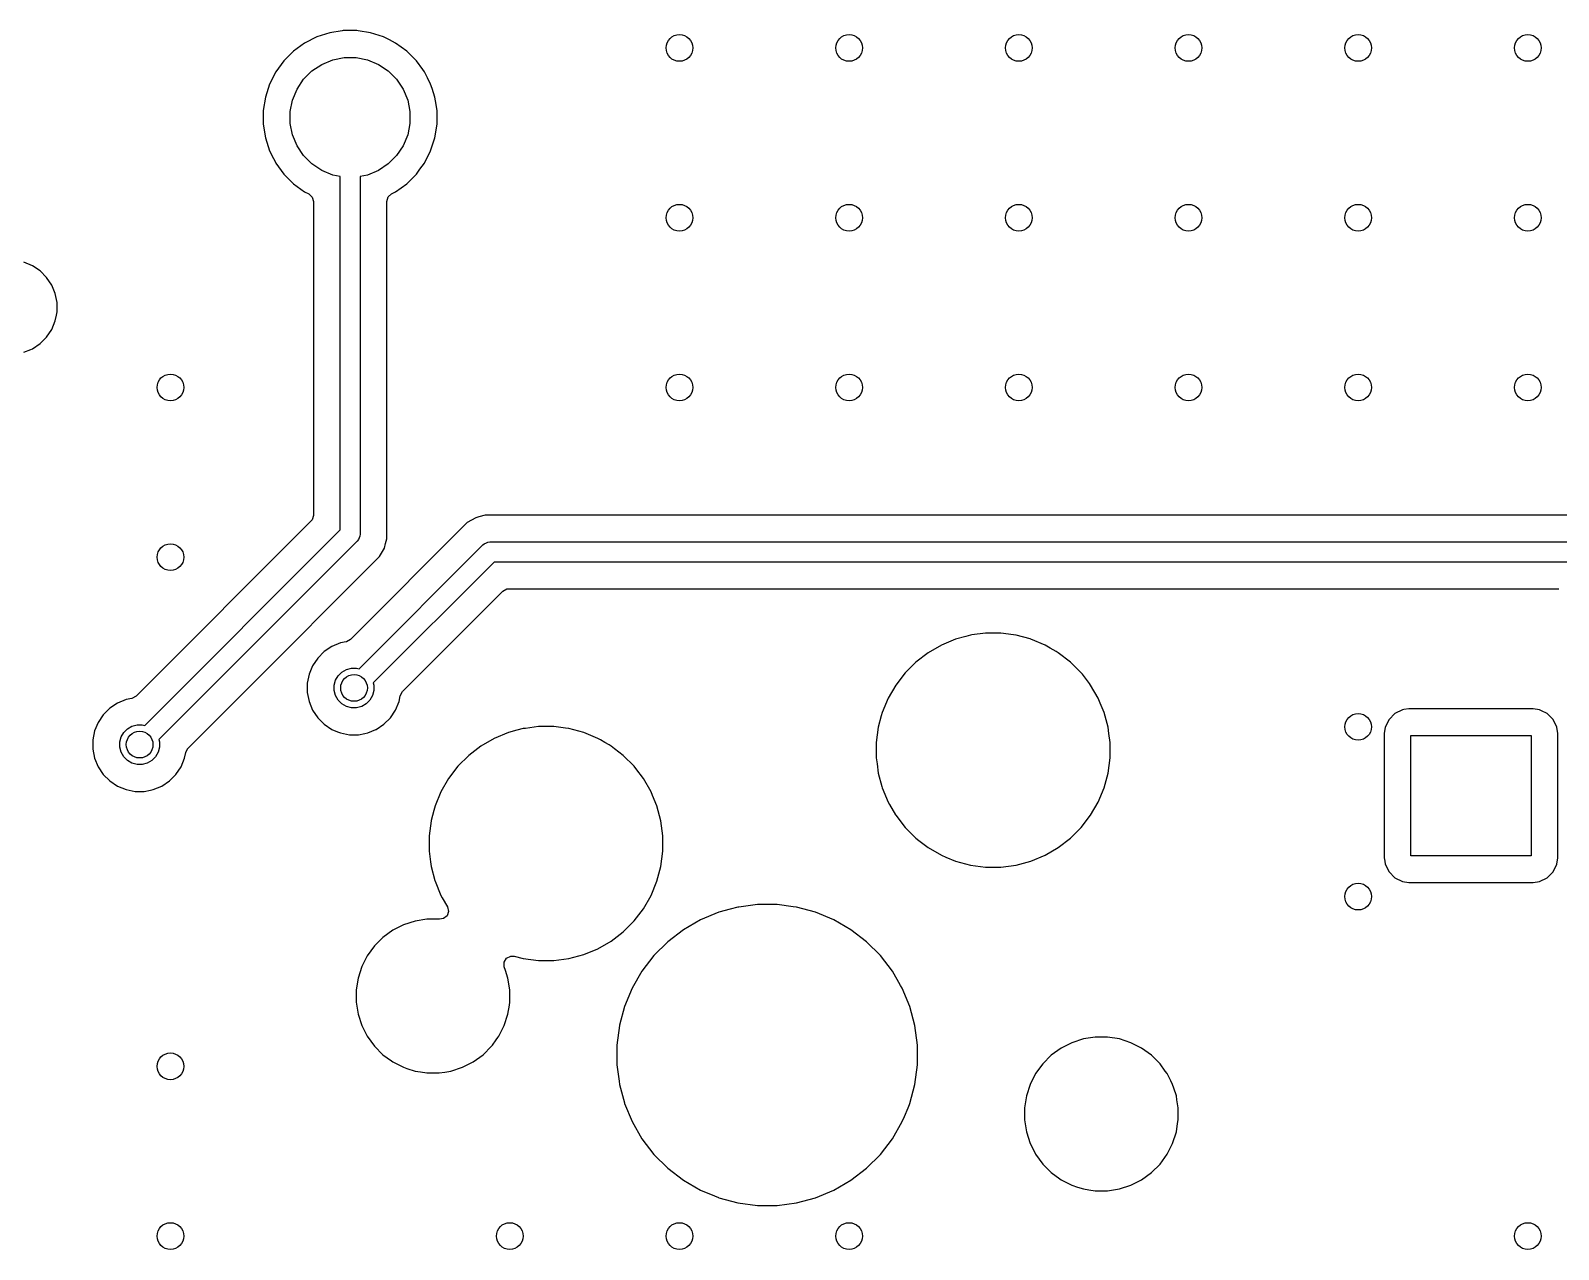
# Model space of a CAD drawing. Extents: x 2.6 to 14.2, y -9.4 to -3.8.
# Drawn here: x 6.601 to 7.501, y -5.738 to -5.02 of the extents above; entities that cross this region are included whole.
import ezdxf

# ---------------------------------------------------------------- set-up
doc = ezdxf.new("R2010")
doc.units = 0
doc.header["$MEASUREMENT"] = 0
doc.layers.add('BLACK', color=7, linetype='CONTINUOUS')

msp = doc.modelspace()

# ---------------------------------------------------------------- linework, layer by layer
at = {"layer": 'BLACK', "linetype": 'CONTINUOUS'}
for p, q in [((6.76948, -5.02404), (6.7623, -5.0277)), ((6.77715, -5.02155), (6.76948, -5.02404)), ((6.78443, -5.02039), (6.77715, -5.02155)), ((6.78511, -5.02029), (6.78443, -5.02039)), ((6.79317, -5.02029), (6.78511, -5.02029)), ((6.79384, -5.02039), (6.79317, -5.02029)), ((6.80113, -5.02155), (6.79384, -5.02039)), ((6.80879, -5.02404), (6.80113, -5.02155)), ((6.81228, -5.02582), (6.80879, -5.02404)), ((6.75578, -5.03243), (6.75008, -5.03813)), ((6.7623, -5.0277), (6.75578, -5.03243)), ((6.81597, -5.0277), (6.81228, -5.02582)), ((6.82249, -5.03243), (6.81597, -5.0277)), ((6.81597, -5.0277), (6.81597, -5.0277)), ((6.81597, -5.0277), (6.81597, -5.0277)), ((6.82819, -5.03813), (6.82249, -5.03243)), ((6.75008, -5.03813), (6.74535, -5.04465)), ((6.76666, -5.0441), (6.77243, -5.04024)), ((6.77243, -5.04024), (6.77885, -5.03758)), ((6.77885, -5.03758), (6.78566, -5.03623)), ((6.78566, -5.03623), (6.79261, -5.03623)), ((6.79261, -5.03623), (6.79942, -5.03758)), ((6.79942, -5.03758), (6.80584, -5.04024)), ((6.80584, -5.04024), (6.81162, -5.0441)), ((6.83191, -5.04326), (6.82819, -5.03813)), ((6.74535, -5.04465), (6.74169, -5.05183)), ((6.75789, -5.05479), (6.76175, -5.04901)), ((6.76175, -5.04901), (6.76666, -5.0441)), ((6.81162, -5.0441), (6.81653, -5.04901)), ((6.81653, -5.04901), (6.82039, -5.05479)), ((6.83293, -5.04465), (6.83191, -5.04326)), ((6.83467, -5.04807), (6.83293, -5.04465)), ((6.83659, -5.05183), (6.83467, -5.04807)), ((6.7392, -5.0595), (6.73794, -5.06746)), ((6.74169, -5.05183), (6.7392, -5.0595)), ((6.75523, -5.0612), (6.75789, -5.05479)), ((6.82039, -5.05479), (6.82305, -5.0612)), ((6.83743, -5.05441), (6.83659, -5.05183)), ((6.83659, -5.05183), (6.83659, -5.05183)), ((6.83659, -5.05183), (6.83659, -5.05183)), ((6.83908, -5.0595), (6.83743, -5.05441)), ((6.83941, -5.06162), (6.83908, -5.0595)), ((6.73794, -5.06746), (6.73794, -5.07552)), ((6.75388, -5.06802), (6.75523, -5.0612)), ((6.75388, -5.07496), (6.75388, -5.06802)), ((6.82305, -5.0612), (6.8244, -5.06802)), ((6.8244, -5.06802), (6.8244, -5.07496)), ((6.84034, -5.06746), (6.83941, -5.06162)), ((6.84034, -5.07552), (6.84034, -5.06746)), ((6.73794, -5.07552), (6.7392, -5.08348)), ((6.75523, -5.08177), (6.75388, -5.07496)), ((6.8244, -5.07496), (6.82305, -5.08177)), ((6.83908, -5.08348), (6.84034, -5.07552)), ((6.7392, -5.08348), (6.74169, -5.09114)), ((6.75789, -5.08819), (6.75523, -5.08177)), ((6.82305, -5.08177), (6.82039, -5.08819)), ((6.83659, -5.09114), (6.83908, -5.08348)), ((6.74169, -5.09114), (6.744, -5.09568)), ((6.744, -5.09568), (6.74509, -5.09782)), ((6.76175, -5.09397), (6.75789, -5.08819)), ((6.76666, -5.09888), (6.76175, -5.09397)), ((6.81653, -5.09397), (6.81162, -5.09888)), ((6.82039, -5.08819), (6.81653, -5.09397)), ((6.83293, -5.09832), (6.83659, -5.09114)), ((6.74509, -5.09782), (6.74535, -5.09832)), ((6.74535, -5.09832), (6.75008, -5.10484)), ((6.75008, -5.10484), (6.75008, -5.10484)), ((6.75008, -5.10484), (6.75578, -5.11054)), ((6.77243, -5.10274), (6.76666, -5.09888)), ((6.77885, -5.1054), (6.77243, -5.10274)), ((6.78323, -5.10627), (6.77885, -5.1054)), ((6.79942, -5.1054), (6.79504, -5.10627)), ((6.80584, -5.10274), (6.79942, -5.1054)), ((6.81162, -5.09888), (6.80584, -5.10274)), ((6.82249, -5.11054), (6.82819, -5.10484)), ((6.82819, -5.10484), (6.83027, -5.10198)), ((6.82819, -5.10484), (6.82819, -5.10484)), ((6.82819, -5.10484), (6.82819, -5.10484)), ((6.83027, -5.10198), (6.83293, -5.09832)), ((6.75578, -5.11054), (6.7623, -5.11528)), ((6.78323, -5.31448), (6.78323, -5.10627)), ((6.79504, -5.10627), (6.79504, -5.31693)), ((6.81597, -5.11528), (6.82249, -5.11054)), ((6.7623, -5.11528), (6.7648, -5.11655)), ((6.7648, -5.11655), (6.7668, -5.11844)), ((6.7668, -5.11844), (6.76746, -5.1209)), ((6.76746, -5.1209), (6.76746, -5.30593)), ((6.81081, -5.1209), (6.81159, -5.11826)), ((6.81081, -5.17261), (6.81081, -5.1209)), ((6.81159, -5.11826), (6.81348, -5.11655)), ((6.81348, -5.11655), (6.81597, -5.11528)), ((6.60192, -5.15887), (6.5969, -5.15679)), ((6.60644, -5.16189), (6.60192, -5.15887)), ((6.60192, -5.15887), (6.60192, -5.15887)), ((6.61028, -5.16573), (6.60644, -5.16189)), ((6.60644, -5.16189), (6.60644, -5.16189)), ((6.6133, -5.17025), (6.61028, -5.16573)), ((6.61028, -5.16573), (6.61028, -5.16573)), ((6.61538, -5.17527), (6.6133, -5.17025)), ((6.6133, -5.17025), (6.6133, -5.17025)), ((6.61644, -5.18059), (6.61538, -5.17527)), ((6.61538, -5.17527), (6.61538, -5.17527)), ((6.61538, -5.17527), (6.61538, -5.17527)), ((6.61538, -5.17527), (6.61538, -5.17527)), ((6.81081, -5.31978), (6.81081, -5.17261)), ((6.61606, -5.18792), (6.61644, -5.18603)), ((6.61644, -5.18603), (6.61644, -5.18059)), ((6.6133, -5.19637), (6.61538, -5.19136)), ((6.61538, -5.19136), (6.61606, -5.18792)), ((6.60192, -5.20775), (6.60644, -5.20473)), ((6.60644, -5.20473), (6.61028, -5.20089)), ((6.61028, -5.20089), (6.6133, -5.19637)), ((6.5969, -5.20983), (6.60101, -5.20813)), ((6.60101, -5.20813), (6.60192, -5.20775)), ((6.60192, -5.20775), (6.60192, -5.20775)), ((6.60192, -5.20775), (6.60192, -5.20775)), ((6.76603, -5.30938), (6.66297, -5.41245)), ((6.76669, -5.30857), (6.76603, -5.30938)), ((6.76746, -5.30593), (6.76669, -5.30857)), ((6.8582, -5.31017), (6.78932, -5.37905)), ((6.86314, -5.30732), (6.8582, -5.31017)), ((6.8582, -5.31017), (6.8582, -5.31017)), ((6.86498, -5.30682), (6.86314, -5.30732)), ((6.86314, -5.30732), (6.86314, -5.30732)), ((6.86865, -5.30584), (6.86498, -5.30682)), ((6.86498, -5.30682), (6.86498, -5.30682)), ((9.28626, -5.30584), (6.86865, -5.30584)), ((6.66806, -5.42966), (6.78323, -5.31448)), ((6.79331, -5.3211), (6.67641, -5.43801)), ((6.79405, -5.32021), (6.79331, -5.3211)), ((6.79493, -5.31808), (6.79405, -5.32021)), ((6.79504, -5.31693), (6.79493, -5.31808)), ((6.81006, -5.32257), (6.81081, -5.31978)), ((6.86947, -5.32208), (6.87036, -5.32172)), ((6.87036, -5.32172), (6.87151, -5.32161)), ((6.87151, -5.32161), (9.29483, -5.32161)), ((6.72641, -5.4103), (6.80648, -5.33024)), ((6.79441, -5.39626), (6.86733, -5.32334)), ((6.80648, -5.33024), (6.80933, -5.32529)), ((6.80933, -5.32529), (6.81006, -5.32257)), ((6.86733, -5.32334), (6.86823, -5.3226)), ((6.86823, -5.3226), (6.86947, -5.32208)), ((6.87395, -5.33342), (6.80276, -5.40461)), ((9.29483, -5.33342), (6.87395, -5.33342)), ((6.81997, -5.4097), (6.87906, -5.35061)), ((6.87906, -5.35061), (6.88147, -5.3493)), ((6.88147, -5.3493), (6.88251, -5.34919)), ((6.88251, -5.34919), (7.50159, -5.34919)), ((7.16363, -5.37534), (7.15559, -5.37639)), ((7.17266, -5.37534), (7.16363, -5.37534)), ((7.16363, -5.37534), (7.16363, -5.37534)), ((7.18012, -5.37632), (7.17266, -5.37534)), ((7.17266, -5.37534), (7.17266, -5.37534)), ((6.77837, -5.38315), (6.77385, -5.38616)), ((6.78339, -5.38107), (6.77837, -5.38315)), ((6.77837, -5.38315), (6.77837, -5.38315)), ((6.78682, -5.38039), (6.78339, -5.38107)), ((6.78339, -5.38107), (6.78339, -5.38107)), ((6.78691, -5.38037), (6.78682, -5.38039)), ((6.78932, -5.37905), (6.78691, -5.38037)), ((7.1376, -5.38231), (7.12978, -5.38683)), ((7.14595, -5.37885), (7.1376, -5.38231)), ((7.1376, -5.38231), (7.1376, -5.38231)), ((7.15208, -5.37721), (7.14595, -5.37885)), ((7.15467, -5.37652), (7.15208, -5.37721)), ((7.15559, -5.37639), (7.15467, -5.37652)), ((7.18162, -5.37652), (7.18012, -5.37632)), ((7.18997, -5.37875), (7.18162, -5.37652)), ((7.19035, -5.37885), (7.18997, -5.37875)), ((7.19869, -5.38231), (7.19035, -5.37885)), ((7.20174, -5.38407), (7.19869, -5.38231)), ((7.19869, -5.38231), (7.19869, -5.38231)), ((7.20534, -5.38615), (7.20174, -5.38407)), ((6.77001, -5.39001), (6.76699, -5.39452)), ((6.77385, -5.38616), (6.77001, -5.39001)), ((6.77001, -5.39001), (6.77001, -5.39001)), ((6.77385, -5.38616), (6.77385, -5.38616)), ((7.12261, -5.39233), (7.11622, -5.39872)), ((7.12978, -5.38683), (7.12261, -5.39233)), ((7.20652, -5.38683), (7.20534, -5.38615)), ((7.21369, -5.39233), (7.20652, -5.38683)), ((7.22007, -5.39872), (7.21369, -5.39233)), ((7.21369, -5.39233), (7.21369, -5.39233)), ((6.76491, -5.39954), (6.76385, -5.40487)), ((6.76699, -5.39452), (6.76491, -5.39954)), ((6.76491, -5.39954), (6.76491, -5.39954)), ((6.76699, -5.39452), (6.76699, -5.39452)), ((6.78052, -5.40307), (6.78206, -5.4004)), ((6.78206, -5.4004), (6.78424, -5.39822)), ((6.78424, -5.39822), (6.78691, -5.39667)), ((6.78691, -5.39667), (6.78989, -5.39588)), ((6.78989, -5.39588), (6.79297, -5.39588)), ((6.79297, -5.39588), (6.79441, -5.39626)), ((7.11622, -5.39872), (7.11072, -5.40588)), ((7.22071, -5.39954), (7.22007, -5.39872)), ((7.22007, -5.39872), (7.22007, -5.39872)), ((7.22007, -5.39872), (7.22007, -5.39872)), ((7.2249, -5.40501), (7.22071, -5.39954)), ((6.69362, -5.4431), (6.72641, -5.4103)), ((6.76385, -5.40487), (6.76385, -5.40487)), ((6.76385, -5.40487), (6.76385, -5.4103)), ((6.76385, -5.4103), (6.76385, -5.4103)), ((6.76385, -5.4103), (6.76385, -5.4103)), ((6.76385, -5.4103), (6.76491, -5.41563)), ((6.77972, -5.40604), (6.78052, -5.40307)), ((6.77972, -5.40913), (6.77972, -5.40604)), ((6.78052, -5.41211), (6.77972, -5.40913)), ((6.80314, -5.40913), (6.80235, -5.41211)), ((6.80276, -5.40461), (6.80314, -5.40604)), ((6.80314, -5.40604), (6.80314, -5.40913)), ((6.81863, -5.4122), (6.81991, -5.40976)), ((6.81991, -5.40976), (6.81997, -5.4097)), ((7.11072, -5.40588), (7.1062, -5.41371)), ((7.22557, -5.40588), (7.2249, -5.40501)), ((7.23009, -5.41371), (7.22557, -5.40588)), ((7.22557, -5.40588), (7.22557, -5.40588)), ((7.22557, -5.40588), (7.22557, -5.40588)), ((6.6475, -5.41956), (6.64366, -5.4234)), ((6.65202, -5.41654), (6.6475, -5.41956)), ((6.6475, -5.41956), (6.6475, -5.41956)), ((6.65704, -5.41447), (6.65202, -5.41654)), ((6.65202, -5.41654), (6.65202, -5.41654)), ((6.66047, -5.41378), (6.65704, -5.41447)), ((6.65704, -5.41447), (6.65704, -5.41447)), ((6.66056, -5.41376), (6.66047, -5.41378)), ((6.66297, -5.41245), (6.66056, -5.41376)), ((6.76491, -5.41563), (6.76491, -5.41563)), ((6.76491, -5.41563), (6.76699, -5.42065)), ((6.76699, -5.42065), (6.76699, -5.42065)), ((6.76699, -5.42065), (6.77001, -5.42517)), ((6.78206, -5.41478), (6.78052, -5.41211)), ((6.78424, -5.41696), (6.78206, -5.41478)), ((6.78691, -5.4185), (6.78424, -5.41696)), ((6.78989, -5.4193), (6.78691, -5.4185)), ((6.79297, -5.4193), (6.78989, -5.4193)), ((6.79595, -5.4185), (6.79297, -5.4193)), ((6.79862, -5.41696), (6.79595, -5.4185)), ((6.8008, -5.41478), (6.79862, -5.41696)), ((6.80235, -5.41211), (6.8008, -5.41478)), ((6.81285, -5.42517), (6.81587, -5.42065)), ((6.81587, -5.42065), (6.81795, -5.41563)), ((6.81795, -5.41563), (6.81863, -5.4122)), ((7.1062, -5.41371), (7.10275, -5.42205)), ((7.1062, -5.41371), (7.1062, -5.41371)), ((7.23127, -5.41654), (7.23009, -5.41371)), ((7.23009, -5.41371), (7.23009, -5.41371)), ((7.23009, -5.41371), (7.23009, -5.41371)), ((7.23355, -5.42205), (7.23127, -5.41654)), ((7.4094, -5.42048), (7.40495, -5.42275)), ((7.41012, -5.42036), (7.4094, -5.42048)), ((7.41309, -5.41989), (7.41012, -5.42036)), ((7.48644, -5.41989), (7.41309, -5.41989)), ((7.49013, -5.42048), (7.48644, -5.41989)), ((7.4913, -5.42107), (7.49013, -5.42048)), ((6.64064, -5.42792), (6.63856, -5.43294)), ((6.64366, -5.4234), (6.64064, -5.42792)), ((6.64064, -5.42792), (6.64064, -5.42792)), ((6.64366, -5.4234), (6.64366, -5.4234)), ((6.66056, -5.43007), (6.66354, -5.42927)), ((6.66354, -5.42927), (6.66662, -5.42927)), ((6.66662, -5.42927), (6.66806, -5.42966)), ((6.77001, -5.42517), (6.77001, -5.42517)), ((6.77001, -5.42517), (6.77385, -5.42901)), ((6.77385, -5.42901), (6.77385, -5.42901)), ((6.77385, -5.42901), (6.77837, -5.43203)), ((6.8045, -5.43203), (6.80901, -5.42901)), ((6.80901, -5.42901), (6.81285, -5.42517)), ((7.10221, -5.42407), (7.10042, -5.43073)), ((7.10275, -5.42205), (7.10221, -5.42407)), ((7.23589, -5.43078), (7.23355, -5.42205)), ((7.40142, -5.42628), (7.39915, -5.43073)), ((7.40495, -5.42275), (7.40142, -5.42628)), ((7.40142, -5.42628), (7.40142, -5.42628)), ((7.40495, -5.42275), (7.40495, -5.42275)), ((7.40495, -5.42275), (7.40495, -5.42275)), ((7.49458, -5.42275), (7.4913, -5.42107)), ((7.49812, -5.42628), (7.49458, -5.42275)), ((7.49458, -5.42275), (7.49458, -5.42275)), ((7.49458, -5.42275), (7.49458, -5.42275)), ((7.50038, -5.43073), (7.49812, -5.42628)), ((7.49812, -5.42628), (7.49812, -5.42628)), ((7.49812, -5.42628), (7.49812, -5.42628)), ((6.63856, -5.43294), (6.6375, -5.43827)), ((6.6375, -5.43827), (6.6375, -5.43827)), ((6.6375, -5.43827), (6.6375, -5.4437)), ((6.63856, -5.43294), (6.63856, -5.43294)), ((6.65337, -5.43944), (6.65417, -5.43646)), ((6.65417, -5.43646), (6.65571, -5.43379)), ((6.65571, -5.43379), (6.65789, -5.43161)), ((6.65789, -5.43161), (6.66056, -5.43007)), ((6.67641, -5.43801), (6.67679, -5.43944)), ((6.77837, -5.43203), (6.77837, -5.43203)), ((6.77837, -5.43203), (6.78169, -5.4334)), ((6.78169, -5.4334), (6.78339, -5.43411)), ((6.78339, -5.43411), (6.78339, -5.43411)), ((6.78339, -5.43411), (6.78339, -5.43411)), ((6.78339, -5.43411), (6.78872, -5.43517)), ((6.78872, -5.43517), (6.78872, -5.43517)), ((6.78872, -5.43517), (6.79415, -5.43517)), ((6.79415, -5.43517), (6.79773, -5.43445)), ((6.79773, -5.43445), (6.79948, -5.43411)), ((6.79948, -5.43411), (6.80431, -5.4321)), ((6.80431, -5.4321), (6.8045, -5.43203)), ((6.8045, -5.43203), (6.8045, -5.43203)), ((6.8045, -5.43203), (6.8045, -5.43203)), ((6.87403, -5.43738), (6.86621, -5.4419)), ((6.88238, -5.43392), (6.87403, -5.43738)), ((6.87403, -5.43738), (6.87403, -5.43738)), ((6.88742, -5.43257), (6.88238, -5.43392)), ((6.89111, -5.43158), (6.88742, -5.43257)), ((6.89244, -5.43141), (6.89111, -5.43158)), ((6.90006, -5.43041), (6.89244, -5.43141)), ((6.9091, -5.43041), (6.90006, -5.43041)), ((6.90006, -5.43041), (6.90006, -5.43041)), ((6.91607, -5.43132), (6.9091, -5.43041)), ((6.9091, -5.43041), (6.9091, -5.43041)), ((6.91805, -5.43158), (6.91607, -5.43132)), ((6.92678, -5.43392), (6.91805, -5.43158)), ((6.93513, -5.43738), (6.92678, -5.43392)), ((6.93667, -5.43827), (6.93513, -5.43738)), ((6.93513, -5.43738), (6.93513, -5.43738)), ((6.93921, -5.43974), (6.93667, -5.43827)), ((7.10041, -5.43078), (7.09923, -5.43974)), ((7.10042, -5.43073), (7.10041, -5.43078)), ((7.10041, -5.43078), (7.10041, -5.43078)), ((7.23636, -5.43442), (7.23589, -5.43078)), ((7.23706, -5.43974), (7.23636, -5.43442)), ((7.39915, -5.43073), (7.39857, -5.43442)), ((7.39857, -5.43442), (7.39857, -5.50777)), ((7.41433, -5.50653), (7.41433, -5.43566)), ((7.41433, -5.43566), (7.4852, -5.43566)), ((7.4852, -5.43566), (7.4852, -5.50653)), ((7.50097, -5.43442), (7.50038, -5.43073)), ((7.50097, -5.46706), (7.50097, -5.43442)), ((6.6375, -5.4437), (6.6375, -5.4437)), ((6.6375, -5.4437), (6.6375, -5.4437)), ((6.6375, -5.4437), (6.63856, -5.44903)), ((6.65337, -5.44253), (6.65337, -5.43944)), ((6.65417, -5.4455), (6.65337, -5.44253)), ((6.65571, -5.44817), (6.65417, -5.4455)), ((6.67599, -5.4455), (6.67445, -5.44817)), ((6.67679, -5.44253), (6.67599, -5.4455)), ((6.67679, -5.43944), (6.67679, -5.44253)), ((6.6916, -5.44903), (6.69228, -5.4456)), ((6.69228, -5.4456), (6.69356, -5.44316)), ((6.69356, -5.44316), (6.69362, -5.4431)), ((6.85904, -5.4474), (6.85265, -5.45378)), ((6.86621, -5.4419), (6.85904, -5.4474)), ((6.94172, -5.44118), (6.93921, -5.43974)), ((6.94295, -5.4419), (6.94172, -5.44118)), ((6.94498, -5.44345), (6.94295, -5.4419)), ((6.95012, -5.4474), (6.94498, -5.44345)), ((6.95651, -5.45378), (6.95012, -5.4474)), ((6.95012, -5.4474), (6.95012, -5.4474)), ((6.95012, -5.4474), (6.95012, -5.4474)), ((7.09923, -5.43974), (7.09923, -5.44877)), ((7.23706, -5.44877), (7.23706, -5.43974)), ((6.63856, -5.44903), (6.63856, -5.44903)), ((6.63856, -5.44903), (6.64064, -5.45405)), ((6.64064, -5.45405), (6.64064, -5.45405)), ((6.64064, -5.45405), (6.64366, -5.45856)), ((6.65789, -5.45035), (6.65571, -5.44817)), ((6.66056, -5.4519), (6.65789, -5.45035)), ((6.66354, -5.45269), (6.66056, -5.4519)), ((6.66662, -5.45269), (6.66354, -5.45269)), ((6.6696, -5.4519), (6.66662, -5.45269)), ((6.67227, -5.45035), (6.6696, -5.4519)), ((6.67445, -5.44817), (6.67227, -5.45035)), ((6.6865, -5.45856), (6.68952, -5.45405)), ((6.68952, -5.45405), (6.6916, -5.44903)), ((6.85265, -5.45378), (6.84716, -5.46095)), ((6.95749, -5.45506), (6.95651, -5.45378)), ((6.95651, -5.45378), (6.95651, -5.45378)), ((6.95651, -5.45378), (6.95651, -5.45378)), ((6.96201, -5.46095), (6.95749, -5.45506)), ((7.09923, -5.44877), (7.09968, -5.45222)), ((7.09968, -5.45222), (7.10041, -5.45773)), ((7.23589, -5.45773), (7.23706, -5.44877)), ((6.64366, -5.45856), (6.64366, -5.45856)), ((6.64366, -5.45856), (6.6475, -5.46241)), ((6.6475, -5.46241), (6.6475, -5.46241)), ((6.6475, -5.46241), (6.65202, -5.46542)), ((6.65202, -5.46542), (6.65202, -5.46542)), ((6.65202, -5.46542), (6.65704, -5.4675)), ((6.67313, -5.4675), (6.67815, -5.46542)), ((6.67815, -5.46542), (6.68266, -5.46241)), ((6.68266, -5.46241), (6.6865, -5.45856)), ((6.84716, -5.46095), (6.84264, -5.46878)), ((6.96652, -5.46878), (6.96201, -5.46095)), ((6.96201, -5.46095), (6.96201, -5.46095)), ((6.96201, -5.46095), (6.96201, -5.46095)), ((7.10041, -5.45773), (7.10252, -5.4656)), ((7.10252, -5.4656), (7.10275, -5.46645)), ((7.23355, -5.46645), (7.23589, -5.45773)), ((6.65704, -5.4675), (6.65704, -5.4675)), ((6.65704, -5.4675), (6.65704, -5.4675)), ((6.65704, -5.4675), (6.65704, -5.4675)), ((6.65704, -5.4675), (6.66237, -5.46856)), ((6.66237, -5.46856), (6.66237, -5.46856)), ((6.66237, -5.46856), (6.6678, -5.46856)), ((6.6678, -5.46856), (6.67138, -5.46785)), ((6.67138, -5.46785), (6.67313, -5.4675)), ((6.84264, -5.46878), (6.83918, -5.47712)), ((6.84264, -5.46878), (6.84264, -5.46878)), ((6.96741, -5.47091), (6.96652, -5.46878)), ((6.96652, -5.46878), (6.96652, -5.46878)), ((6.96652, -5.46878), (6.96652, -5.46878)), ((6.96998, -5.47712), (6.96741, -5.47091)), ((7.10275, -5.46645), (7.1062, -5.4748)), ((7.1062, -5.4748), (7.1062, -5.4748)), ((7.1062, -5.4748), (7.1071, -5.47635)), ((7.22557, -5.48262), (7.23009, -5.4748)), ((7.23009, -5.4748), (7.23355, -5.46645)), ((7.50097, -5.50777), (7.50097, -5.46706)), ((6.83846, -5.47981), (6.83687, -5.48574)), ((6.83918, -5.47712), (6.83846, -5.47981)), ((6.97232, -5.48585), (6.96998, -5.47712)), ((7.1071, -5.47635), (7.11052, -5.48228)), ((7.11052, -5.48228), (7.11072, -5.48262)), ((7.11072, -5.48262), (7.11622, -5.48979)), ((7.22007, -5.48979), (7.22557, -5.48262)), ((6.83684, -5.48585), (6.83566, -5.4948)), ((6.83687, -5.48574), (6.83684, -5.48585)), ((6.83684, -5.48585), (6.83684, -5.48585)), ((6.9735, -5.49481), (6.97232, -5.48585)), ((7.11622, -5.48979), (7.11622, -5.48979)), ((7.11622, -5.48979), (7.12261, -5.49618)), ((7.21369, -5.49618), (7.22007, -5.48979)), ((7.22007, -5.48979), (7.22007, -5.48979)), ((7.22007, -5.48979), (7.22007, -5.48979)), ((6.83566, -5.4948), (6.83566, -5.50384)), ((6.9735, -5.50384), (6.9735, -5.49481)), ((7.12261, -5.49618), (7.12261, -5.49618)), ((7.12261, -5.49618), (7.12261, -5.49618)), ((7.12261, -5.49618), (7.12422, -5.49741)), ((7.12422, -5.49741), (7.12978, -5.50168)), ((7.12978, -5.50168), (7.12978, -5.50168)), ((7.12978, -5.50168), (7.12978, -5.50168)), ((7.12978, -5.50168), (7.1376, -5.5062)), ((7.19869, -5.5062), (7.20652, -5.50168)), ((7.20652, -5.50168), (7.21369, -5.49618)), ((7.21369, -5.49618), (7.21369, -5.49618)), ((7.21369, -5.49618), (7.21369, -5.49618)), ((6.83566, -5.50384), (6.83649, -5.51015)), ((6.83649, -5.51015), (6.83684, -5.5128)), ((6.97232, -5.5128), (6.9735, -5.50384)), ((7.1376, -5.5062), (7.1376, -5.5062)), ((7.1376, -5.5062), (7.1376, -5.5062)), ((7.1376, -5.5062), (7.14015, -5.50725)), ((7.14015, -5.50725), (7.14595, -5.50965)), ((7.14595, -5.50965), (7.15467, -5.51199)), ((7.18162, -5.51199), (7.19035, -5.50965)), ((7.19035, -5.50965), (7.19869, -5.5062)), ((7.39857, -5.50777), (7.39887, -5.50965)), ((7.39887, -5.50965), (7.39915, -5.51146)), ((7.4852, -5.50653), (7.41433, -5.50653)), ((7.50038, -5.51146), (7.50097, -5.50777)), ((7.50097, -5.50777), (7.50097, -5.50777)), ((6.83684, -5.5128), (6.83905, -5.52103)), ((6.96998, -5.52152), (6.97232, -5.5128)), ((7.15467, -5.51199), (7.16363, -5.51317)), ((7.16363, -5.51317), (7.16363, -5.51317)), ((7.16363, -5.51317), (7.17266, -5.51317)), ((7.17266, -5.51317), (7.18162, -5.51199)), ((7.17266, -5.51317), (7.17266, -5.51317)), ((7.39915, -5.51146), (7.40142, -5.51591)), ((7.40142, -5.51591), (7.40142, -5.51591)), ((7.40142, -5.51591), (7.40142, -5.51591)), ((7.40142, -5.51591), (7.40495, -5.51944)), ((7.40495, -5.51944), (7.40495, -5.51944)), ((7.40495, -5.51944), (7.40495, -5.51944)), ((7.40495, -5.51944), (7.4094, -5.52171)), ((7.49013, -5.52171), (7.49458, -5.51944)), ((7.49458, -5.51944), (7.49812, -5.51591)), ((7.49812, -5.51591), (7.50038, -5.51146)), ((7.50038, -5.51146), (7.50038, -5.51146)), ((7.50038, -5.51146), (7.50038, -5.51146)), ((6.83905, -5.52103), (6.83918, -5.52152)), ((6.83918, -5.52152), (6.84264, -5.52987)), ((6.96652, -5.52987), (6.96998, -5.52152)), ((7.4094, -5.52171), (7.4094, -5.52171)), ((7.4094, -5.52171), (7.41309, -5.5223)), ((7.41309, -5.5223), (7.41309, -5.5223)), ((7.41309, -5.5223), (7.48644, -5.5223)), ((7.48644, -5.5223), (7.49013, -5.52171)), ((6.84264, -5.52987), (6.84264, -5.52987)), ((6.84264, -5.52987), (6.84346, -5.53129)), ((6.84346, -5.53129), (6.8465, -5.53656)), ((6.8465, -5.53656), (6.84715, -5.53923)), ((6.95651, -5.54486), (6.96201, -5.53769)), ((6.96201, -5.53769), (6.96652, -5.52987)), ((7.01321, -5.53794), (7.0064, -5.53977)), ((7.01761, -5.53676), (7.01321, -5.53794)), ((7.01817, -5.53669), (7.01761, -5.53676)), ((7.02913, -5.53525), (7.01817, -5.53669)), ((7.04074, -5.53525), (7.02913, -5.53525)), ((7.02913, -5.53525), (7.02913, -5.53525)), ((7.05034, -5.53651), (7.04074, -5.53525)), ((7.04074, -5.53525), (7.04074, -5.53525)), ((7.05226, -5.53676), (7.05034, -5.53651)), ((7.06348, -5.53977), (7.05226, -5.53676)), ((6.82737, -5.54494), (6.82059, -5.54714)), ((6.83441, -5.54383), (6.82737, -5.54494)), ((6.84154, -5.54383), (6.83441, -5.54383)), ((6.83441, -5.54383), (6.83441, -5.54383)), ((6.84173, -5.54384), (6.84154, -5.54383)), ((6.84154, -5.54383), (6.84154, -5.54383)), ((6.84174, -5.54379), (6.84173, -5.54384)), ((6.84409, -5.54353), (6.84174, -5.54379)), ((6.84625, -5.54183), (6.84409, -5.54353)), ((6.84715, -5.53923), (6.84625, -5.54183)), ((6.95012, -5.55125), (6.95651, -5.54486)), ((6.95651, -5.54486), (6.95651, -5.54486)), ((6.95651, -5.54486), (6.95651, -5.54486)), ((6.99566, -5.54421), (6.98561, -5.55002)), ((6.99567, -5.54421), (6.99566, -5.54421)), ((7.0064, -5.53977), (6.99567, -5.54421)), ((7.0064, -5.53977), (7.0064, -5.53977)), ((7.07421, -5.54421), (7.06348, -5.53977)), ((7.06348, -5.53977), (7.06348, -5.53977)), ((7.06348, -5.53977), (7.06348, -5.53977)), ((7.08427, -5.55002), (7.07421, -5.54421)), ((7.07421, -5.54421), (7.07421, -5.54421)), ((6.80847, -5.55457), (6.80343, -5.55961)), ((6.81424, -5.55038), (6.80847, -5.55457)), ((6.80847, -5.55457), (6.80847, -5.55457)), ((6.82059, -5.54714), (6.81424, -5.55038)), ((6.82059, -5.54714), (6.82059, -5.54714)), ((6.94295, -5.55675), (6.95012, -5.55125)), ((6.95012, -5.55125), (6.95012, -5.55125)), ((6.95012, -5.55125), (6.95012, -5.55125)), ((6.98561, -5.55002), (6.97639, -5.55709)), ((7.09348, -5.55709), (7.08427, -5.55002)), ((6.80343, -5.55961), (6.79924, -5.56538)), ((6.80343, -5.55961), (6.80343, -5.55961)), ((6.91805, -5.56706), (6.92678, -5.56472)), ((6.92678, -5.56472), (6.93513, -5.56127)), ((6.93513, -5.56127), (6.94295, -5.55675)), ((6.97639, -5.55709), (6.96818, -5.56531)), ((6.97639, -5.55709), (6.97639, -5.55709)), ((7.10169, -5.56531), (7.09348, -5.55709)), ((7.09348, -5.55709), (7.09348, -5.55709)), ((6.796, -5.57173), (6.7938, -5.57851)), ((6.79924, -5.56538), (6.796, -5.57173)), ((6.796, -5.57173), (6.796, -5.57173)), ((6.87993, -5.56914), (6.88135, -5.56679)), ((6.88, -5.57189), (6.87993, -5.56914)), ((6.88069, -5.57401), (6.88, -5.57189)), ((6.88216, -5.57851), (6.88069, -5.57401)), ((6.88135, -5.56679), (6.88381, -5.56557)), ((6.88381, -5.56557), (6.88591, -5.56567)), ((6.88591, -5.56567), (6.89111, -5.56706)), ((6.89111, -5.56706), (6.90006, -5.56824)), ((6.90006, -5.56824), (6.90006, -5.56824)), ((6.90006, -5.56824), (6.9091, -5.56824)), ((6.9091, -5.56824), (6.91805, -5.56706)), ((6.9091, -5.56824), (6.9091, -5.56824)), ((6.96818, -5.56531), (6.96111, -5.57452)), ((6.96818, -5.56531), (6.96818, -5.56531)), ((7.10877, -5.57452), (7.10169, -5.56531)), ((7.10169, -5.56531), (7.10169, -5.56531)), ((6.7938, -5.57851), (6.79268, -5.58556)), ((6.88327, -5.58556), (6.88216, -5.57851)), ((6.96111, -5.57452), (6.9553, -5.58458)), ((7.11358, -5.58287), (7.10877, -5.57452)), ((7.11457, -5.58458), (7.11358, -5.58287)), ((6.79268, -5.58556), (6.79268, -5.59269)), ((6.88327, -5.59269), (6.88327, -5.58556)), ((6.9553, -5.58458), (6.95086, -5.59531)), ((6.9553, -5.58458), (6.9553, -5.58458)), ((7.11902, -5.59531), (7.11457, -5.58458)), ((6.79268, -5.59269), (6.7938, -5.59973)), ((6.7938, -5.59973), (6.796, -5.60651)), ((6.87995, -5.60651), (6.88216, -5.59973)), ((6.88216, -5.59973), (6.88298, -5.59455)), ((6.88298, -5.59455), (6.88327, -5.59269)), ((6.95086, -5.59531), (6.94791, -5.6063)), ((6.95086, -5.59531), (6.95086, -5.59531)), ((7.12202, -5.60653), (7.11902, -5.59531)), ((6.796, -5.60651), (6.796, -5.60651)), ((6.796, -5.60651), (6.79763, -5.6097)), ((6.79763, -5.6097), (6.79879, -5.61199)), ((6.87672, -5.61286), (6.87995, -5.60651)), ((6.94785, -5.60653), (6.94633, -5.61804)), ((6.94791, -5.6063), (6.94785, -5.60653)), ((6.94785, -5.60653), (6.94785, -5.60653)), ((7.12354, -5.61804), (7.12202, -5.60653)), ((6.79879, -5.61199), (6.79924, -5.61286)), ((6.79924, -5.61286), (6.80343, -5.61863)), ((6.80343, -5.61863), (6.80343, -5.61863)), ((6.80343, -5.61863), (6.80847, -5.62367)), ((6.86748, -5.62367), (6.87252, -5.61863)), ((6.87252, -5.61863), (6.87295, -5.61804)), ((6.87252, -5.61863), (6.87252, -5.61863)), ((6.87252, -5.61863), (6.87252, -5.61863)), ((6.87295, -5.61804), (6.87515, -5.61501)), ((6.87515, -5.61501), (6.87623, -5.61353)), ((6.87623, -5.61353), (6.87672, -5.61286)), ((6.94633, -5.61804), (6.94633, -5.62966)), ((7.12354, -5.62966), (7.12354, -5.61804)), ((7.21451, -5.6166), (7.20816, -5.61984)), ((7.22129, -5.6144), (7.21451, -5.6166)), ((7.21451, -5.6166), (7.21451, -5.6166)), ((7.22833, -5.61328), (7.22129, -5.6144)), ((7.23546, -5.61328), (7.22833, -5.61328)), ((7.22833, -5.61328), (7.22833, -5.61328)), ((7.24251, -5.6144), (7.23546, -5.61328)), ((7.23546, -5.61328), (7.23546, -5.61328)), ((7.24929, -5.6166), (7.24251, -5.6144)), ((7.25326, -5.61863), (7.24929, -5.6166)), ((7.24929, -5.6166), (7.24929, -5.6166)), ((7.25564, -5.61984), (7.25326, -5.61863)), ((6.80847, -5.62367), (6.80847, -5.62367)), ((6.80847, -5.62367), (6.8135, -5.62733)), ((6.8135, -5.62733), (6.81424, -5.62786)), ((6.81424, -5.62786), (6.81776, -5.62966)), ((6.85536, -5.6311), (6.86172, -5.62786)), ((6.86172, -5.62786), (6.86748, -5.62367)), ((7.20239, -5.62403), (7.19735, -5.62907)), ((7.20816, -5.61984), (7.20239, -5.62403)), ((7.20239, -5.62403), (7.20239, -5.62403)), ((7.26141, -5.62403), (7.25564, -5.61984)), ((7.25564, -5.61984), (7.25564, -5.61984)), ((7.25564, -5.61984), (7.25564, -5.61984)), ((7.26645, -5.62907), (7.26141, -5.62403)), ((7.26141, -5.62403), (7.26141, -5.62403)), ((6.81776, -5.62966), (6.82059, -5.6311)), ((6.82059, -5.6311), (6.82059, -5.6311)), ((6.82059, -5.6311), (6.82263, -5.63176)), ((6.82263, -5.63176), (6.82737, -5.6333)), ((6.82737, -5.6333), (6.83063, -5.63382)), ((6.83063, -5.63382), (6.83441, -5.63442)), ((6.83441, -5.63442), (6.83441, -5.63442)), ((6.83441, -5.63442), (6.84154, -5.63442)), ((6.84154, -5.63442), (6.84495, -5.63388)), ((6.84495, -5.63388), (6.84858, -5.6333)), ((6.84858, -5.6333), (6.85536, -5.6311)), ((6.94633, -5.62966), (6.9476, -5.63925)), ((7.12202, -5.64117), (7.12354, -5.62966)), ((7.19316, -5.63484), (7.18992, -5.64119)), ((7.19735, -5.62907), (7.19316, -5.63484)), ((7.19735, -5.62907), (7.19735, -5.62907)), ((7.26952, -5.6333), (7.26645, -5.62907)), ((7.26645, -5.62907), (7.26645, -5.62907)), ((7.27064, -5.63484), (7.26952, -5.6333)), ((7.27275, -5.63899), (7.27064, -5.63484)), ((6.9476, -5.63925), (6.94785, -5.64117)), ((6.94785, -5.64117), (6.95077, -5.65206)), ((7.11902, -5.65239), (7.12202, -5.64117)), ((7.18992, -5.64119), (7.18772, -5.64797)), ((7.18992, -5.64119), (7.18992, -5.64119)), ((7.27388, -5.64119), (7.27275, -5.63899)), ((7.27458, -5.64336), (7.27388, -5.64119)), ((7.27388, -5.64119), (7.27388, -5.64119)), ((7.27608, -5.64797), (7.27458, -5.64336)), ((6.95077, -5.65206), (6.95086, -5.65239)), ((6.95086, -5.65239), (6.95086, -5.65239)), ((6.95086, -5.65239), (6.9553, -5.66312)), ((7.1158, -5.66017), (7.11793, -5.65501)), ((7.11793, -5.65501), (7.11878, -5.65296)), ((7.11878, -5.65296), (7.11902, -5.65239)), ((7.11878, -5.65296), (7.11878, -5.65296)), ((7.11902, -5.65239), (7.11902, -5.65239)), ((7.11902, -5.65239), (7.11902, -5.65239)), ((7.18772, -5.64797), (7.1866, -5.65501)), ((7.1866, -5.65501), (7.1866, -5.66215)), ((7.27646, -5.65036), (7.27608, -5.64797)), ((7.27719, -5.65501), (7.27646, -5.65036)), ((7.27719, -5.66215), (7.27719, -5.65501)), ((6.9553, -5.66312), (6.9553, -5.66312)), ((6.9553, -5.66312), (6.96111, -5.67318)), ((7.10877, -5.67318), (7.11457, -5.66312)), ((7.11457, -5.66312), (7.1158, -5.66017)), ((7.1866, -5.66215), (7.18772, -5.66919)), ((7.27686, -5.66426), (7.27719, -5.66215)), ((7.18772, -5.66919), (7.18992, -5.67597)), ((7.27388, -5.67597), (7.27608, -5.66919)), ((7.27608, -5.66919), (7.27686, -5.66426)), ((6.96111, -5.67318), (6.96818, -5.6824)), ((7.10169, -5.6824), (7.10877, -5.67318)), ((7.18992, -5.67597), (7.18992, -5.67597)), ((7.18992, -5.67597), (7.19166, -5.67937)), ((7.19166, -5.67937), (7.1931, -5.68221)), ((7.27064, -5.68232), (7.27388, -5.67597)), ((6.96818, -5.6824), (6.96818, -5.6824)), ((6.96818, -5.6824), (6.97639, -5.69061)), ((6.97639, -5.69061), (6.97639, -5.69061)), ((6.97639, -5.69061), (6.98561, -5.69768)), ((7.08427, -5.69768), (7.09348, -5.69061)), ((7.09348, -5.69061), (7.10169, -5.6824)), ((7.1931, -5.68221), (7.19316, -5.68232)), ((7.19316, -5.68232), (7.19735, -5.68809)), ((7.19735, -5.68809), (7.19735, -5.68809)), ((7.19735, -5.68809), (7.20239, -5.69313)), ((7.26141, -5.69313), (7.26645, -5.68809)), ((7.26645, -5.68809), (7.27064, -5.68232)), ((6.98561, -5.69768), (6.99566, -5.70349)), ((7.07421, -5.70349), (7.08427, -5.69768)), ((7.20239, -5.69313), (7.20239, -5.69313)), ((7.20239, -5.69313), (7.20739, -5.69676)), ((7.20739, -5.69676), (7.20816, -5.69732)), ((7.20816, -5.69732), (7.2118, -5.69917)), ((7.2118, -5.69917), (7.21451, -5.70056)), ((7.24929, -5.70056), (7.25564, -5.69732)), ((7.25564, -5.69732), (7.26141, -5.69313)), ((6.99566, -5.70349), (6.99566, -5.70349)), ((6.99566, -5.70349), (6.99567, -5.70349)), ((6.99567, -5.70349), (7.00396, -5.70692)), ((7.00396, -5.70692), (7.00617, -5.70784)), ((7.00617, -5.70784), (7.0064, -5.70793)), ((7.0064, -5.70793), (7.01761, -5.71094)), ((7.05226, -5.71094), (7.06348, -5.70793)), ((7.06348, -5.70793), (7.07421, -5.70349)), ((7.21451, -5.70056), (7.21451, -5.70056)), ((7.21451, -5.70056), (7.2179, -5.70166)), ((7.2179, -5.70166), (7.22129, -5.70276)), ((7.22129, -5.70276), (7.22455, -5.70328)), ((7.22455, -5.70328), (7.22833, -5.70388)), ((7.22833, -5.70388), (7.22833, -5.70388)), ((7.22833, -5.70388), (7.23546, -5.70388)), ((7.23546, -5.70388), (7.239, -5.70332)), ((7.239, -5.70332), (7.24251, -5.70276)), ((7.24251, -5.70276), (7.24929, -5.70056)), ((7.01761, -5.71094), (7.02913, -5.71245)), ((7.02913, -5.71245), (7.02913, -5.71245)), ((7.02913, -5.71245), (7.04074, -5.71245)), ((7.04074, -5.71245), (7.05226, -5.71094)), ((7.04074, -5.71245), (7.04074, -5.71245))]:
    msp.add_line(p, q, dxfattribs=at)
at = {"layer": 'BLACK'}
for centre in [(6.98323, -5.03054), (7.08323, -5.03054), (7.18323, -5.03054), (7.28323, -5.03054), (7.38323, -5.03054), (7.48323, -5.03054), (6.98323, -5.13054), (7.08323, -5.13054), (7.18323, -5.13054), (7.28323, -5.13054), (7.38323, -5.13054), (7.48323, -5.13054), (6.68323, -5.23054), (6.98323, -5.23054), (7.08323, -5.23054), (7.18323, -5.23054), (7.28323, -5.23054), (7.38323, -5.23054), (7.48323, -5.23054), (6.68323, -5.33054), (6.79143, -5.40759), (7.38323, -5.43054), (6.66508, -5.44098), (7.38323, -5.53054), (6.68323, -5.63054), (6.68323, -5.73054), (6.88323, -5.73054), (6.98323, -5.73054), (7.08323, -5.73054), (7.48323, -5.73054)]:
    msp.add_circle(centre, 0.00787, dxfattribs=at)

doc.saveas('drawing.dxf')
